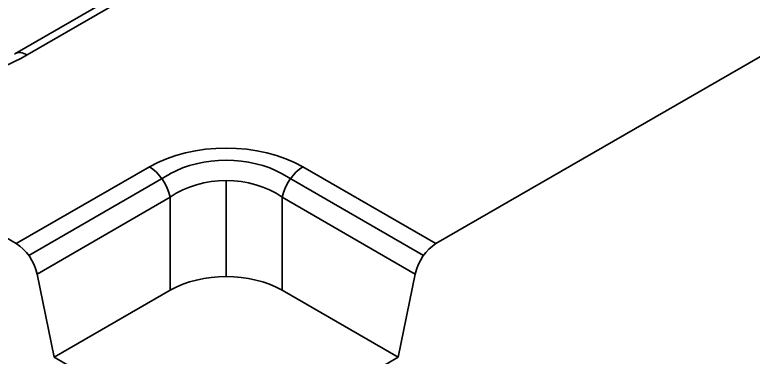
# Model space of a CAD drawing. Header units: millimetres. Extents: x 158 to 1533, y 732 to 1642.
# Drawn here: x 1315.1 to 1436.6, y 888.8 to 945.2 of the extents above; entities that cross this region are included whole.
import ezdxf

# ---------------------------------------------------------------- set-up
doc = ezdxf.new("R2010")
doc.units = ezdxf.units.MM
doc.layers.add('1', color=7, linetype='Continuous', true_color=0xffffff)

msp = doc.modelspace()

# ---------------------------------------------------------------- linework, layer by layer
at = {"layer": '1', "color": 7, "linetype": 'Continuous', "lineweight": 35}
for p, q in [((1513.32, 981.946), (1384.396, 907.512)), ((1345.43, 956.29), (1315.099, 938.779)), ((1317.099, 938.58), (1347.386, 956.067)), ((1233.73, 954.624), (1315.33, 907.512)), ((1315.33, 907.512), (1337.227, 920.154)), ((1362.499, 920.154), (1384.396, 907.512)), ((1317.385, 905.566), (1340.624, 918.982)), ((1359.102, 918.982), (1382.341, 905.566)), ((1349.863, 902.088), (1349.863, 917.898)), ((1340.642, 915.157), (1318.745, 902.514)), ((1340.642, 899.841), (1340.642, 915.157)), ((1380.981, 902.514), (1359.084, 915.157)), ((1359.084, 915.157), (1359.084, 899.841)), ((1318.745, 902.514), (1321.548, 888.817)), ((1380.981, 902.514), (1378.178, 888.817)), ((1321.548, 888.817), (1340.642, 899.841)), ((1359.084, 899.841), (1378.178, 888.817)), ((1321.548, 888.817), (1325.114, 886.758)), ((1374.612, 886.758), (1378.178, 888.817))]:
    msp.add_line(p, q, dxfattribs=at)
for centre, major_axis, ratio, start_param, end_param in [((1313.996, 943.551), (11.785, 6.681), 0.4322398, 3.3904596, 4.730695), ((1317.099, 935.314), (2, -3.464), 0.5773503, 3.141572, 3.1629046), ((1317.099, 935.314), (2, -3.464), 0.5773503, 2.3561945, 3.1415722), ((1349.863, 911.811), (18.5, 0), 0.6174122, 0.8189169, 2.3226757), ((1349.863, 912.905), (13.5, 0), 0.6174122, 0.8170214, 2.3245713), ((1337.227, 916.072), (-2.5, 4.33), 0.5773503, 4.1887902, 5.4977871), ((1362.499, 916.072), (2.5, 4.33), 0.5773503, 0.7853982, 2.0943951), ((1349.863, 907.729), (13.5, 0), 0.7532824, 0.8189169, 2.3226757), ((1315.33, 903.429), (2.5, -4.33), 0.5773503, 1.0471976, 2.3561945), ((1384.396, 903.429), (2.5, 4.33), 0.5773503, 0.7853982, 2.0943951), ((1349.863, 893.753), (13.5, 0), 0.6174122, 0.8189169, 2.3226757)]:
    msp.add_ellipse(centre, major_axis=major_axis, ratio=ratio, start_param=start_param, end_param=end_param, dxfattribs=at)

doc.saveas('drawing.dxf')
